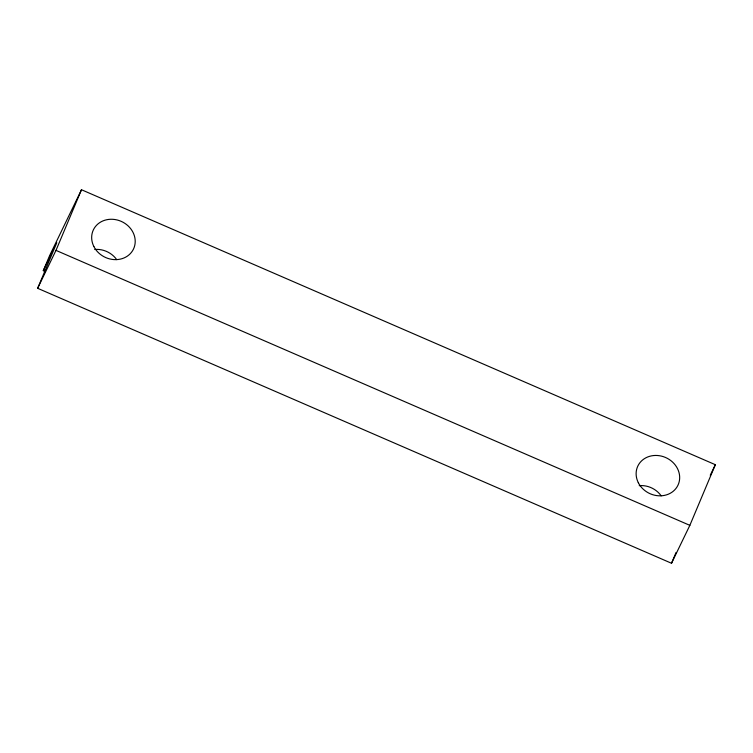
<?xml version="1.0" encoding="UTF-8"?>
<svg xmlns="http://www.w3.org/2000/svg" width="753" height="753" viewBox="0 0 753 753"><rect width="100%" height="100%" fill="white"/><g stroke="black" fill="none" stroke-linecap="round" stroke-linejoin="round"><path stroke-width="1.13" d="M43.297 270.666L49.651 255.549L81.484 189.737L715.35 464.705L689.852 525.349L671.516 563.263L37.65 288.295L56.786 242.777L43.297 270.666L45.425 271.598M37.65 288.295L55.986 250.382L81.484 189.737M671.516 563.263L676.072 552.429M710.248 475.247L715.35 464.705M55.986 250.382L689.852 525.349M639.222 485.657A22.232 19.682 25.8 0 1 661.19 495.841M94.737 249.469A22.232 19.682 25.8 0 1 116.715 259.634M93.852 246.504A22.232 19.682 25.8 0 0 131.474 252.302A22.232 19.682 25.8 0 0 114.983 219.537A22.232 19.682 25.8 0 0 93.852 246.504M638.309 482.682A22.232 19.682 25.8 0 0 675.93 488.499A22.232 19.682 25.8 0 0 659.459 455.725A22.232 19.682 25.8 0 0 638.309 482.682"/></g></svg>
